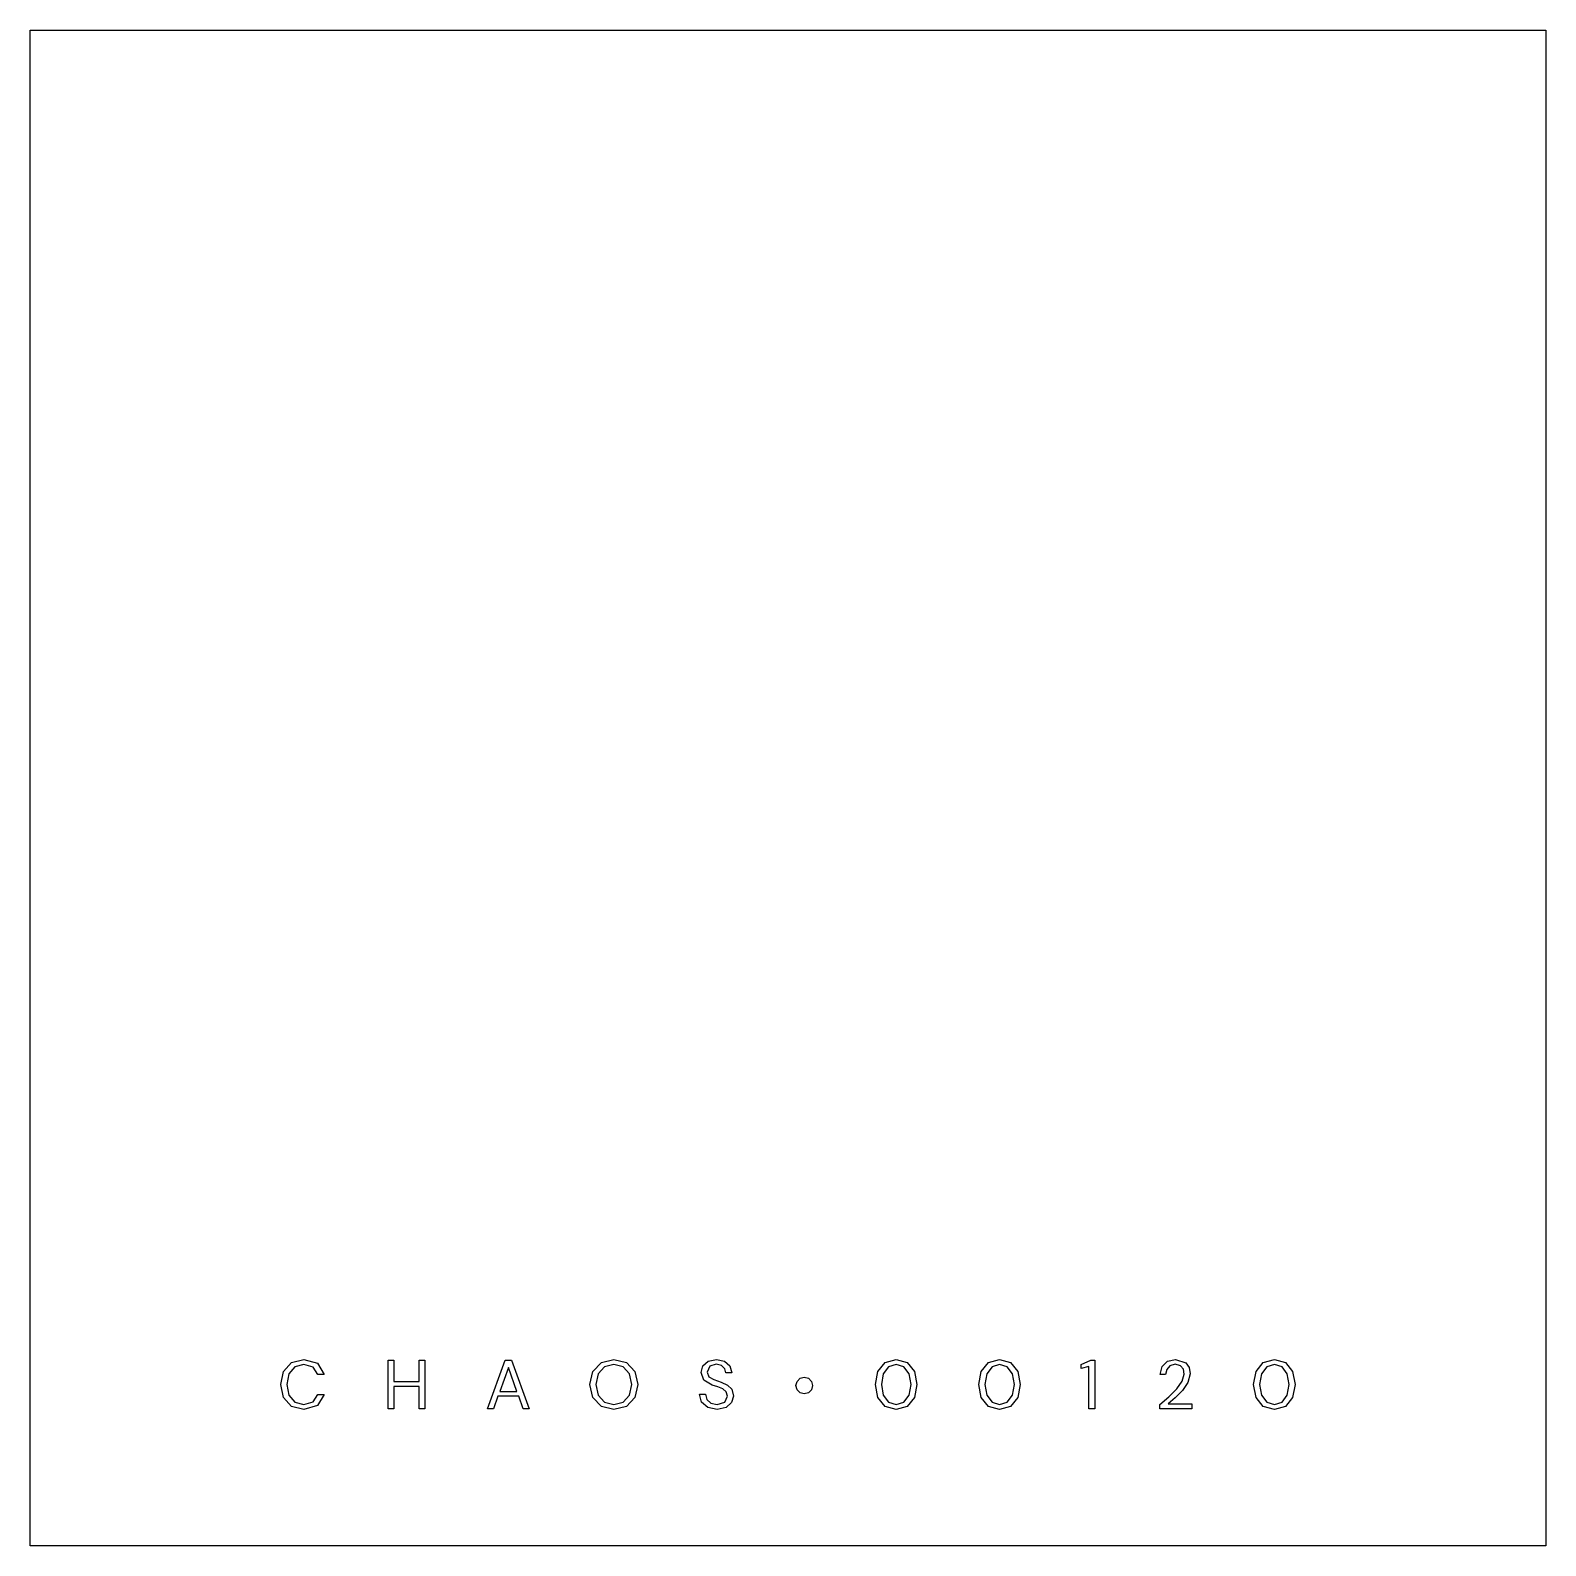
# Model space of a CAD drawing. Extents: x 0 to 92.4, y 0.2 to 92.6.
import ezdxf

# ---------------------------------------------------------------- set-up
doc = ezdxf.new("R2010")
doc.units = 0

msp = doc.modelspace()

# ---------------------------------------------------------------- linework, layer by layer
at = {"layer": 'Layer 1', "color": 7}
for points in [[(0, 92.6042), (92.427836, 92.6042), (92.427836, 0.176364), (0, 0.176364), (0, 92.6042)], [(0, 92.6042), (92.427836, 92.6042), (92.427836, 0.176364), (0, 0.176364), (0, 92.6042)], [(16.69065, 8.483031), (15.940996, 8.675956), (15.450414, 9.210635), (15.279538, 10.009898), (15.450414, 10.809161), (15.940996, 11.349352), (16.69065, 11.542277), (17.517473, 11.299742), (17.925373, 10.621747), (17.53401, 10.621747), (17.258402, 11.06272), (16.69065, 11.228084), (16.139434, 11.079256), (15.77012, 10.660332), (15.64334, 10.009898), (15.77012, 9.353951), (16.139434, 8.94054), (16.69065, 8.797224), (17.258402, 8.957076), (17.53401, 9.392536), (17.925373, 9.392536), (17.517473, 8.720053), (16.69065, 8.483031), (16.69065, 8.483031)], [(21.817693, 8.53264), (21.817693, 11.492668), (22.170471, 11.492668), (22.170471, 10.186287), (23.708362, 10.186287), (23.708362, 11.492668), (24.061141, 11.492668), (24.061141, 8.53264), (23.708362, 8.53264), (23.708362, 9.894143), (22.170471, 9.894143), (22.170471, 8.53264), (21.817693, 8.53264)], [(27.87948, 8.53264), (28.970887, 11.492668), (29.345713, 11.492668), (30.431608, 8.53264), (30.056781, 8.53264), (29.786686, 9.293318), (28.524402, 9.293318), (28.254306, 8.53264), (27.87948, 8.53264)], [(35.597759, 8.483031), (34.831569, 8.675956), (34.318939, 9.210635), (34.137038, 10.009898), (34.318939, 10.809161), (34.831569, 11.349352), (35.597759, 11.542277), (36.358437, 11.349352), (36.871067, 10.809161), (37.052968, 10.009898), (36.871067, 9.210635), (36.358437, 8.675956), (35.597759, 8.483031), (35.597759, 8.483031)], [(35.597759, 8.797224), (36.165511, 8.94054), (36.551362, 9.353951), (36.689166, 10.009898), (36.551362, 10.660332), (36.165511, 11.079256), (35.597759, 11.228084), (35.024495, 11.079256), (34.638644, 10.660332), (34.50084, 10.009898), (34.638644, 9.353951), (35.024495, 8.94054), (35.597759, 8.797224), (35.597759, 8.797224)], [(41.888272, 8.483031), (41.32052, 8.598786), (40.945693, 8.929515), (40.818913, 9.420097), (41.188228, 9.420097), (41.265398, 9.100392), (41.502421, 8.868882), (41.888272, 8.780687), (42.351293, 8.924003), (42.516657, 9.287805), (42.439487, 9.568925), (42.235537, 9.745314), (41.937881, 9.86107), (41.590615, 9.976825), (41.083497, 10.268969), (40.918132, 10.73199), (41.028375, 11.150914), (41.353592, 11.437546), (41.849687, 11.542277), (42.340268, 11.437546), (42.665486, 11.145402), (42.786753, 10.720966), (42.417439, 10.720966), (42.351293, 10.963501), (42.158367, 11.161939), (41.838662, 11.239109), (41.441787, 11.117841), (41.287447, 10.765063), (41.392178, 10.472919), (41.695346, 10.307554), (42.147343, 10.158726), (42.52217, 9.976825), (42.786753, 9.717754), (42.885972, 9.304342), (42.775729, 8.907467), (42.439487, 8.598786), (41.888272, 8.483031), (41.888272, 8.483031)], [(52.813034, 8.483031), (52.135038, 8.675956), (51.694066, 9.210635), (51.545238, 10.009898), (51.694066, 10.809161), (52.135038, 11.349352), (52.813034, 11.542277), (53.485517, 11.349352), (53.920977, 10.809161), (54.075317, 10.009898), (53.920977, 9.210635), (53.485517, 8.675956), (52.813034, 8.483031), (52.813034, 8.483031)], [(52.813034, 8.797224), (53.276055, 8.94054), (53.59576, 9.353951), (53.717027, 10.009898), (53.59576, 10.660332), (53.276055, 11.079256), (52.813034, 11.228084), (52.350012, 11.079256), (52.024795, 10.660332), (51.90904, 10.009898), (52.024795, 9.353951), (52.350012, 8.94054), (52.813034, 8.797224), (52.813034, 8.797224)], [(59.121434, 8.483031), (58.443438, 8.675956), (58.002466, 9.210635), (57.853638, 10.009898), (58.002466, 10.809161), (58.443438, 11.349352), (59.121434, 11.542277), (59.793917, 11.349352), (60.229377, 10.809161), (60.383717, 10.009898), (60.229377, 9.210635), (59.793917, 8.675956), (59.121434, 8.483031), (59.121434, 8.483031)], [(59.121434, 8.797224), (59.584455, 8.94054), (59.90416, 9.353951), (60.025427, 10.009898), (59.90416, 10.660332), (59.584455, 11.079256), (59.121434, 11.228084), (58.658412, 11.079256), (58.333195, 10.660332), (58.21744, 10.009898), (58.333195, 9.353951), (58.658412, 8.94054), (59.121434, 8.797224), (59.121434, 8.797224)], [(64.569837, 8.53264), (64.569837, 11.095793), (64.09028, 10.991062), (64.09028, 11.233597), (64.685592, 11.492668), (64.928127, 11.492668), (64.928127, 8.53264), (64.569837, 8.53264)], [(68.884084, 8.53264), (68.884084, 8.780687), (69.451836, 9.260245), (69.931393, 9.739802), (70.262123, 10.202823), (70.38339, 10.643796), (70.328268, 10.93594), (70.157392, 11.156426), (69.837687, 11.239109), (69.512469, 11.150914), (69.314032, 10.919404), (69.247886, 10.610723), (68.906132, 10.610723), (69.0274, 11.112329), (69.363641, 11.432034), (69.843199, 11.542277), (70.482609, 11.321791), (70.672434, 11.045839), (70.736168, 10.660332), (70.603876, 10.136677), (70.273147, 9.646096), (69.837687, 9.199611), (69.407738, 8.830296), (70.840899, 8.830296), (70.840899, 8.53264), (68.884084, 8.53264)], [(75.882934, 8.483031), (75.204938, 8.675956), (74.763966, 9.210635), (74.615138, 10.009898), (74.763966, 10.809161), (75.204938, 11.349352), (75.882934, 11.542277), (76.555417, 11.349352), (76.990877, 10.809161), (77.145217, 10.009898), (76.990877, 9.210635), (76.555417, 8.675956), (75.882934, 8.483031), (75.882934, 8.483031)], [(75.882934, 8.797224), (76.345955, 8.94054), (76.66566, 9.353951), (76.786927, 10.009898), (76.66566, 10.660332), (76.345955, 11.079256), (75.882934, 11.228084), (75.419912, 11.079256), (75.094695, 10.660332), (74.97894, 10.009898), (75.094695, 9.353951), (75.419912, 8.94054), (75.882934, 8.797224), (75.882934, 8.797224)], [(28.634645, 9.57995), (29.681955, 9.57995), (29.1583, 11.046183), (28.634645, 9.57995)], [(47.208965, 9.431121), (46.955406, 9.497267), (46.767993, 9.684681), (46.701847, 9.93824), (46.767993, 10.197311), (46.955406, 10.384725), (47.208965, 10.45087), (47.468037, 10.384725), (47.649938, 10.197311), (47.716084, 9.93824), (47.649938, 9.684681), (47.468037, 9.497267), (47.208965, 9.431121), (47.208965, 9.431121)]]:
    msp.add_lwpolyline(points, close=True, dxfattribs=at)

doc.saveas('drawing.dxf')
